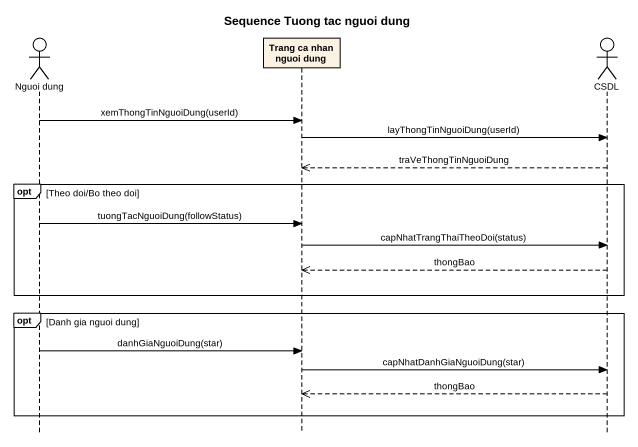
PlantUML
@startuml
title Sequence Tuong tac nguoi dung
hide footbox
actor "Nguoi dung" as Nguoi_dung
participant "Trang ca nhan nguoi dung" as Trang_ca_nhan_nguoi_dung
actor CSDL

Nguoi_dung -> Trang_ca_nhan_nguoi_dung : xemThongTinNguoiDung(userId)
Trang_ca_nhan_nguoi_dung -> CSDL : layThongTinNguoiDung(userId)
CSDL -->> Trang_ca_nhan_nguoi_dung : traVeThongTinNguoiDung
opt Theo doi/Bo theo doi
  Nguoi_dung -> Trang_ca_nhan_nguoi_dung : tuongTacNguoiDung(followStatus)
  Trang_ca_nhan_nguoi_dung -> CSDL : capNhatTrangThaiTheoDoi(status)
  CSDL -->> Trang_ca_nhan_nguoi_dung : thongBao
end
opt Danh gia nguoi dung
  Nguoi_dung -> Trang_ca_nhan_nguoi_dung : danhGiaNguoiDung(star)
  Trang_ca_nhan_nguoi_dung -> CSDL : capNhatDanhGiaNguoiDung(star)
  CSDL -->> Trang_ca_nhan_nguoi_dung : thongBao
end
@enduml
